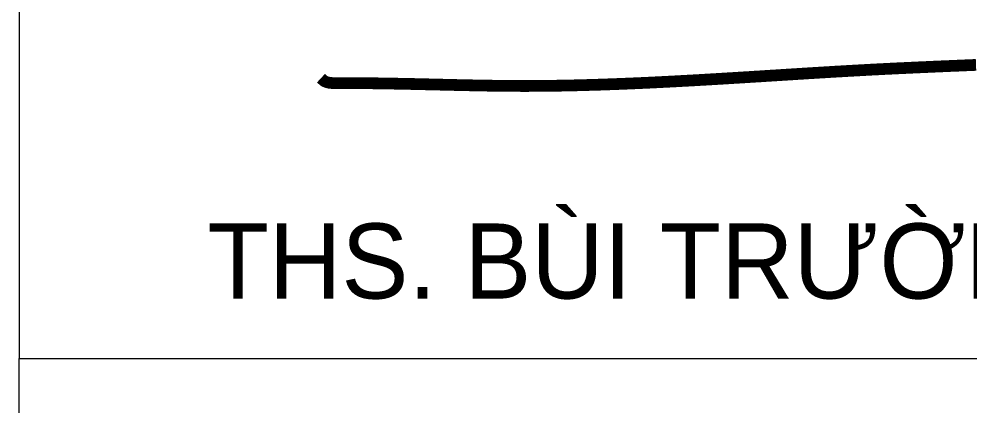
# Model space of a CAD drawing. Header units: millimetres. Extents: x -178395 to 493851, y -561170 to -280028.
# Drawn here: x -47700 to -46687, y -458902 to -458490 of the extents above; entities that cross this region are included whole.
import ezdxf
from ezdxf.enums import TextEntityAlignment as Align

# ---------------------------------------------------------------- set-up
doc = ezdxf.new("R2010")
doc.units = ezdxf.units.MM
doc.header["$MEASUREMENT"] = 0
for name, color, linetype, lineweight in [('ISO', 153, 'Continuous', 13), ('Khungten_LCDI', 7, 'Continuous', 5), ('LC ISO', 153, 'Continuous', 13), ('LC Net thay', 63, 'Continuous', 25), ('LC Text1', 3, 'Continuous', 20)]:
    doc.layers.add(name, color=color, linetype=linetype, lineweight=lineweight)
doc.styles.add('Khungten', font='VHAVAN.TTF', dxfattribs={"width": 0.9, "height": 5000})
doc.styles.add('LC 1', font='VHAVANB.TTF')
doc.styles.add('Title', font='VHBLACK.TTF', dxfattribs={"width": 0.8})
doc.styles.add('VNAVANTH', font='VHAVANB.TTF', dxfattribs={"width": 0.6})

# ---------------------------------------------------------------- blocks, each defined once
blk = doc.blocks.new('Mr. Giang')
at = {"layer": 'LC ISO', "const_width": 50}
blk.add_lwpolyline([(138, -163.8), (149, -174), (154.5, -177.5), (164.2, -181.4), (174.8, -183.7), (185.9, -184.7), (197.4, -185), (206.2, -185), (220.7, -185), (232.3, -185), (243.9, -185), (255.4, -185), (266.9, -185), (278.4, -185.1), (289.8, -185.1), (301.2, -185.2), (312.5, -185.3), (323.8, -185.4), (335.1, -185.5), (346.4, -185.6), (357.6, -185.7), (368.8, -185.9), (380, -186), (391.1, -186.2), (402.2, -186.3), (413.3, -186.5), (424.4, -186.7), (435.4, -186.9), (446.4, -187.1), (457.4, -187.3), (468.4, -187.5), (479.3, -187.7), (490.2, -187.9), (501.1, -188.1), (512, -188.4), (522.8, -188.6), (533.6, -188.8), (544.5, -189.1), (555.2, -189.3), (566, -189.6), (576.8, -189.8), (587.5, -190.1), (598.2, -190.3), (608.9, -190.6), (619.6, -190.8), (630.3, -191.1), (641, -191.3), (651.6, -191.6), (662.3, -191.8), (672.9, -192.1), (683.5, -192.3), (694.1, -192.6), (704.7, -192.8), (715.3, -193.1), (725.9, -193.3), (736.5, -193.5), (747, -193.8), (757.6, -194), (768.2, -194.2), (778.7, -194.4), (789.2, -194.7), (799.8, -194.9), (810.3, -195.1), (820.9, -195.3), (831.4, -195.4), (841.9, -195.6), (852.5, -195.8), (863, -195.9), (873.5, -196.1), (884, -196.2), (894.6, -196.4), (905.1, -196.5), (915.7, -196.6), (926.2, -196.7), (936.8, -196.8), (947.3, -196.9), (957.9, -196.9), (968.4, -197), (979, -197), (989.6, -197.1), (998.4, -197.1), (1010.8, -197.1), (1021.4, -197.1), (1032, -197), (1042.6, -197), (1053.3, -196.9), (1063.9, -196.9), (1074.6, -196.8), (1085.2, -196.7), (1095.9, -196.6), (1106.6, -196.5), (1117.3, -196.3), (1127.9, -196.2), (1138.6, -196), (1149.3, -195.9), (1160.1, -195.7), (1170.8, -195.5), (1181.5, -195.3), (1192.2, -195.1), (1203, -194.8), (1213.7, -194.6), (1224.5, -194.4), (1235.2, -194.1), (1246, -193.8), (1256.8, -193.5), (1267.6, -193.2), (1278.3, -192.9), (1289.1, -192.6), (1299.9, -192.3), (1310.7, -192), (1321.5, -191.6), (1332.3, -191.3), (1343.2, -190.9), (1354, -190.5), (1364.8, -190.1), (1375.6, -189.7), (1386.5, -189.3), (1397.3, -188.9), (1408.1, -188.5), (1419, -188.1), (1429.8, -187.7), (1440.7, -187.2), (1451.6, -186.8), (1462.4, -186.3), (1473.3, -185.8), (1484.2, -185.4), (1495, -184.9), (1505.9, -184.4), (1516.8, -183.9), (1527.7, -183.4), (1538.5, -182.9), (1549.4, -182.3), (1560.3, -181.8), (1571.2, -181.3), (1582.1, -180.7), (1593, -180.2), (1603.9, -179.6), (1614.8, -179.1), (1625.7, -178.5), (1636.6, -178), (1647.5, -177.4), (1658.4, -176.8), (1669.3, -176.2), (1680.2, -175.6), (1691.1, -175), (1702.1, -174.4), (1713, -173.8), (1723.9, -173.2), (1734.8, -172.6), (1745.7, -172), (1756.6, -171.3), (1767.5, -170.7), (1778.4, -170.1), (1789.4, -169.5), (1800.3, -168.8), (1811.2, -168.2), (1822.1, -167.5), (1833, -166.9), (1843.9, -166.2), (1854.8, -165.6), (1865.7, -164.9), (1876.6, -164.2), (1887.5, -163.6), (1898.4, -162.9), (1909.3, -162.3), (1920.2, -161.6), (1931.1, -160.9), (1942, -160.2), (1952.9, -159.6), (1963.8, -158.9), (1974.7, -158.2), (1985.6, -157.5), (1996.5, -156.8), (2007.4, -156.2), (2018.3, -155.5), (2029.1, -154.8), (2040, -154.1), (2050.9, -153.4), (2061.7, -152.8), (2069.2, -152.3), (2083.5, -151.4), (2094.3, -150.7), (2105.2, -150), (2116, -149.3), (2126.9, -148.7), (2137.7, -148), (2148.5, -147.3), (2159.4, -146.6), (2170.2, -145.9), (2181.1, -145.3), (2191.9, -144.6), (2202.7, -143.9), (2213.5, -143.2), (2224.4, -142.6), (2235.2, -141.9), (2246, -141.2), (2256.8, -140.6), (2267.6, -139.9), (2278.5, -139.3), (2289.3, -138.6), (2300.1, -138), (2310.9, -137.3), (2321.7, -136.7), (2332.5, -136), (2343.3, -135.4), (2354.1, -134.8), (2364.9, -134.1), (2375.8, -133.5), (2386.6, -132.9), (2397.4, -132.3), (2408.2, -131.7), (2419, -131.1), (2429.8, -130.5), (2440.6, -129.9), (2451.4, -129.3), (2462.2, -128.7), (2473, -128.1), (2487, -127.4), (2494.6, -127), (2505.5, -126.4), (2516.3, -125.9), (2527.1, -125.3), (2537.9, -124.8), (2548.7, -124.2), (2559.5, -123.7), (2570.4, -123.2), (2581.2, -122.6), (2592, -122.1), (2602.8, -121.6), (2613.6, -121.1), (2624.4, -120.6), (2635.3, -120.1), (2646.1, -119.6), (2656.9, -119.1), (2667.7, -118.6), (2678.6, -118.1), (2689.4, -117.6), (2700.2, -117.1), (2711, -116.6), (2721.9, -116.2), (2732.7, -115.7), (2743.5, -115.2), (2754.4, -114.7), (2765.2, -114.3), (2776, -113.8), (2786.8, -113.3), (2797.7, -112.9), (2808.5, -112.4), (2819.3, -111.9), (2830.2, -111.5), (2841, -111), (2851.8, -110.6), (2862.7, -110.1), (2873.5, -109.7), (2884.3, -109.2), (2895.2, -108.7), (2906, -108.3), (2916.8, -107.8), (2927.7, -107.4)], dxfattribs=at)
blk = doc.blocks.new('lcdi fix')
at = {"layer": 'Khungten_LCDI', "color": 9, "lineweight": 15}
for points in [[(36750, -1521.9), (40450, -1521.9), (40450, 446.3), (36750, 446.3)], [(36750, -1521.9), (40450, -1521.9), (40450, -3535.5), (36750, -3535.5)]]:
    blk.add_lwpolyline(points, close=True, dxfattribs=at)
at = {"layer": 'ISO', "xscale": 0.5, "yscale": 0.5, "zscale": 0.5}
blk.add_blockref('Mr. Giang', (37324, -842.8), dxfattribs=at)
at = {"color": 7, "style": 'VNAVANTH'}
blk.add_text('ths. bïi tr\xadêng giang', height=160, dxfattribs=at).set_placement((38493.4, -1394.1), align=Align.CENTER)
at = {"color": 7, "style": 'Khungten', "width": 0.8}
for tag, p in [('REVISION', (39498.8, -10746.3)), ('NGAYHT', (39546.1, -11609.4))]:
    blk.add_attdef(tag, text='', height=200, dxfattribs=at).set_placement(p, align=Align.CENTER)
at = {"layer": 'LC Text1', "color": 3, "style": 'LC 1', "width": 1.834006}
for tag, p, p2 in [('TENBANVE1', (36912.7, -8885.8), (40339.1, -8885.8)), ('TENBANVE2', (36912.7, -9562.5), (40339.1, -9562.5))]:
    blk.add_attdef(tag, text='', height=250, dxfattribs=at).set_placement(p, p2, align=Align.FIT)
at = {"layer": 'LC Text1', "style": 'Title', "width": 0.7}
blk.add_attdef('SOBANVE', text='', height=250, dxfattribs=at).set_placement((39562, -13896.2), align=Align.CENTER)

msp = doc.modelspace()

# ---------------------------------------------------------------- block references
at = {"layer": 'LC Net thay', "xscale": 0.5000000000000013, "yscale": 0.5000000000000013, "zscale": 0.5000000000000013}
msp.add_blockref('lcdi fix', (-66074.7, -458090.4), dxfattribs=at)

doc.saveas('drawing.dxf')
